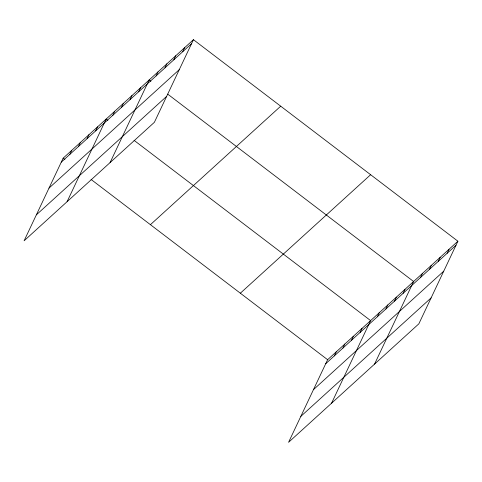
<?xml version="1.0" encoding="UTF-8"?>
<svg xmlns="http://www.w3.org/2000/svg" width="482" height="482" viewBox="0 0 482 482"><rect width="100%" height="100%" fill="white"/><g stroke="black" fill="none" stroke-linecap="round" stroke-linejoin="round"><path stroke-width="0.72" d="M193.433 39.687L63.148 158.174L24.1 240.783L154.385 122.295L193.433 39.687L457.9 241.217L418.852 323.826L288.567 442.313L327.615 359.705L457.9 241.217M69.854 154.354L71.752 150.354M78.458 146.534L80.349 142.533M87.055 138.714L88.947 134.713M95.653 130.893L97.545 126.893M67.094 201.681L106.142 119.072L107.89 120.404M112.848 115.252L114.74 111.252M121.452 107.432L123.344 103.431M130.05 99.617L131.941 95.611M138.647 91.797L140.539 87.79M110.089 162.579L149.137 79.97L150.884 81.301M156.108 75.915L158 71.914M164.965 67.86L166.856 63.853M173.821 59.804L175.719 55.798M182.684 51.743L184.576 47.742M334.321 355.891L336.213 351.884M342.919 348.07L344.811 344.064M351.517 340.25L353.408 336.243M360.114 332.429L362.012 328.423M331.556 403.217L370.61 320.602L134.074 140.352M377.316 316.788L379.207 312.782M385.913 308.968L387.805 304.961M394.511 301.148L396.403 297.141M403.109 293.327L405.007 289.321M374.55 364.115L413.604 281.5L167.754 94.159M420.569 277.451L422.461 273.445M429.432 269.39L431.324 265.389M438.289 261.334L440.18 257.334M447.145 253.279L449.043 249.272M61.256 162.175L191.541 43.687M48.995 188.119L179.28 69.631M36.361 214.845L166.645 96.358M150.426 224.678L280.711 106.191M240.343 293.201L370.628 174.713M325.724 363.711L456.008 245.224M313.463 389.649L443.747 271.161M300.828 416.376L431.113 297.888M63.148 158.174L64.895 159.5M91.08 179.455L327.615 359.705"/></g></svg>
